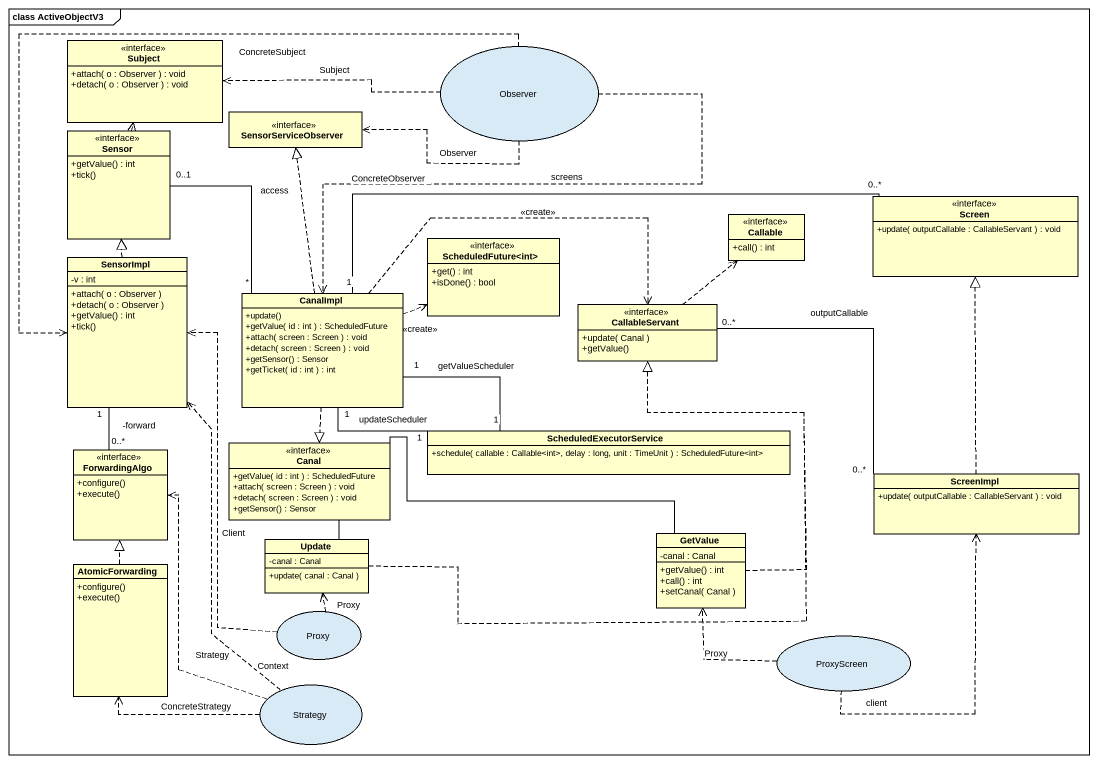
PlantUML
@startuml
mainframe class ActiveObjectV3
allowmixing
hide circle
hide empty members
skinparam classAttributeIconSize 0
interface Subject {
  +attach( o : Observer ) : void
  +detach( o : Observer ) : void
}
usecase Observer
interface SensorServiceObserver
interface Sensor {
  +getValue() : int
  +tick()
}
interface Screen {
  +update( outputCallable : CallableServant ) : void
}
interface "ScheduledFuture<int>" as ScheduledFuture_int {
  +get() : int
  +isDone() : bool
}
interface Callable {
  +call() : int
}
class SensorImpl {
  -v : int
  +attach( o : Observer )
  +detach( o : Observer )
  +getValue() : int
  +tick()
}
class CanalImpl {
  +update()
  +getValue( id : int ) : ScheduledFuture
  +attach( screen : Screen ) : void
  +detach( screen : Screen ) : void
  +getSensor() : Sensor
  +getTicket( id : int ) : int
}
interface CallableServant {
  +update( Canal )
  +getValue()
}
class ScheduledExecutorService {
  +schedule( callable : Callable<int>, delay : long, unit : TimeUnit ) : ScheduledFuture<int>
}
interface ForwardingAlgo {
  +configure()
  +execute()
}
interface Canal {
  +getValue( id : int ) : ScheduledFuture
  +attach( screen : Screen ) : void
  +detach( screen : Screen ) : void
  +getSensor() : Sensor
}
class ScreenImpl {
  +update( outputCallable : CallableServant ) : void
}
class Update {
  -canal : Canal
  +update( canal : Canal )
}
class GetValue {
  -canal : Canal
  +getValue() : int
  +call() : int
  +setCanal( Canal )
}
class AtomicForwarding {
  +configure()
  +execute()
}
usecase Proxy
usecase ProxyScreen
usecase Strategy
Observer .left.> Subject : Subject
Observer .left.> SensorServiceObserver : Observer
Observer ..> SensorImpl : ConcreteSubject
Observer ..> CanalImpl : ConcreteObserver
Sensor .up.> Subject
Sensor "0..1" -- "*" CanalImpl : access
SensorImpl .up.|> Sensor
CanalImpl .up.|> SensorServiceObserver
CanalImpl "1" -right- "0..*" Screen : screens
CanalImpl .right.> ScheduledFuture_int : <<create>>
CanalImpl .right.> CallableServant : <<create>>
CanalImpl "1" -right- "1" ScheduledExecutorService : updateScheduler
CanalImpl "1" -right- "1" ScheduledExecutorService : getValueScheduler
CanalImpl ..|> Canal
CallableServant .up.> Callable
ForwardingAlgo "0..*\n-forward" -up- "1" SensorImpl
Canal -- Update
Canal -right- GetValue
ScreenImpl .up.|> Screen
ScreenImpl "0..*" -left- "0..*" CallableServant : outputCallable
Update .up.|> CallableServant
GetValue .up.|> CallableServant
AtomicForwarding .up.|> ForwardingAlgo
Proxy .up.> SensorImpl : Client
Proxy .up.> Update : Proxy
ProxyScreen .up.> ScreenImpl : client
ProxyScreen .up.> GetValue : Proxy
Strategy .up.> SensorImpl : Context
Strategy .up.> ForwardingAlgo : Strategy
Strategy .left.> AtomicForwarding : ConcreteStrategy
@enduml
